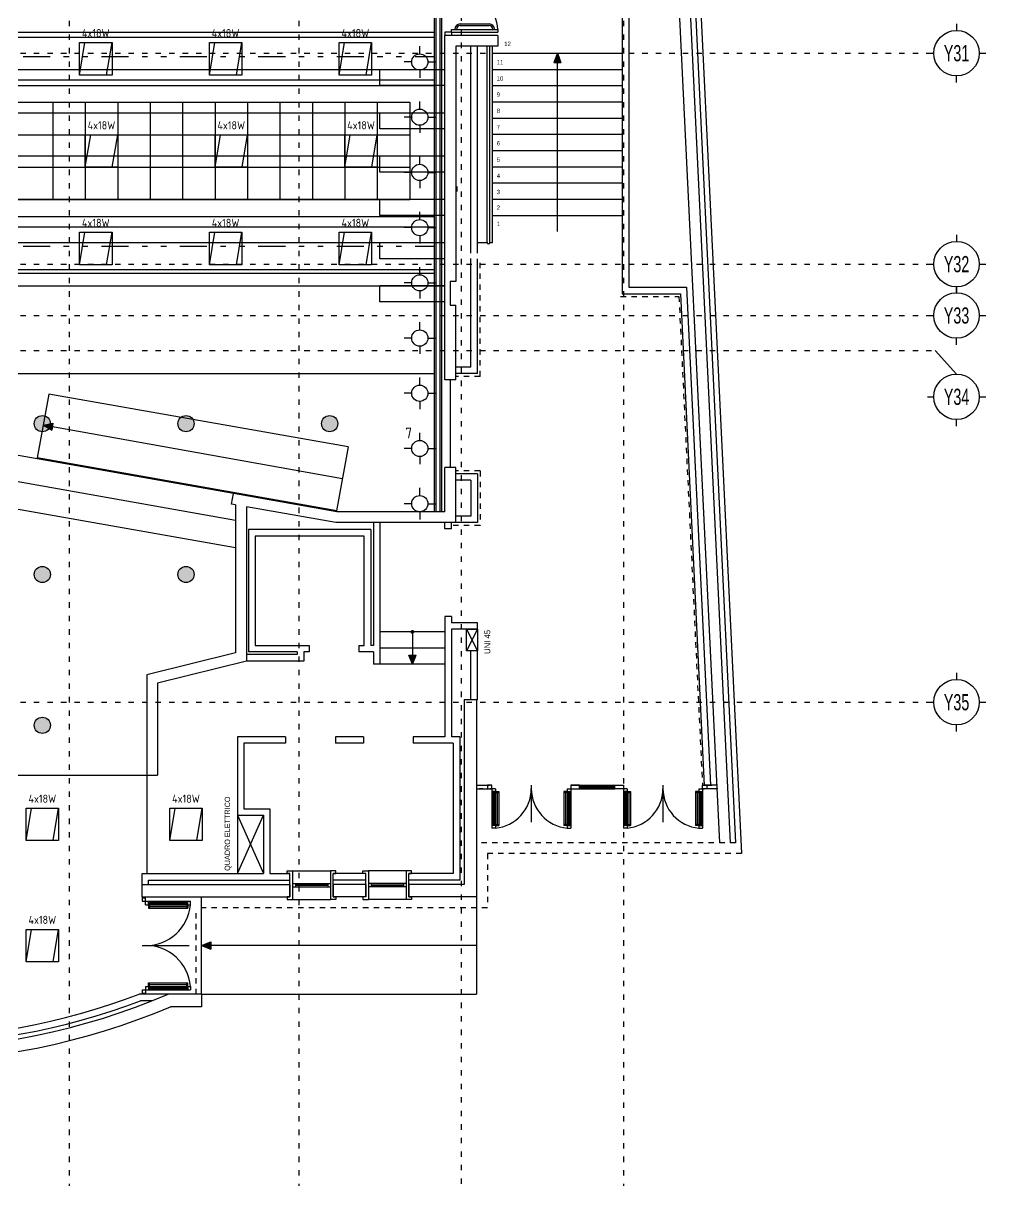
# Model space of a CAD drawing. Extents: x 271.1 to 330.5, y -7 to 33.8.
# Drawn here: x 311.28 to 329.08, y -5.73 to 15.77 of the extents above; entities that cross this region are included whole.
import ezdxf
from ezdxf.enums import TextEntityAlignment as Align

# ---------------------------------------------------------------- set-up
doc = ezdxf.new("R2010")
doc.units = 0
doc.header["$MEASUREMENT"] = 0
for name, pattern in [('ACAD_ISO03W100', [30, 12, -18]), ('ACAD_ISO07W100', [3.5, 0.5, -3]), ('TRATTO-PUNTI', [1.25, 0.5, -0.25, 0, -0.25, 0, -0.25])]:
    doc.linetypes.add(name, pattern=pattern)
doc.layers.get('0').update_dxf_attribs({"linetype": 'CONTINUOUS'})
for name, color, linetype in [('APPARECCHI', 2, 'CONTINUOUS'), ('CEMENTO', 3, 'CONTINUOUS'), ('CONTROSOFFITTI', 5, 'CONTINUOUS'), ('FINESTRE', 4, 'CONTINUOUS'), ('MAGLIA', 6, 'CONTINUOUS'), ('PANNELLI', 3, 'CONTINUOUS'), ('PORTE', 7, 'CONTINUOUS'), ('SOGLIE', 1, 'CONTINUOUS'), ('TRAMEZZI', 3, 'CONTINUOUS'), ('TRATTEGGI', 1, 'ACAD_ISO03W100')]:
    doc.layers.add(name, color=color, linetype=linetype)
doc.styles.add('ISO', font='ISO.shx')

# ---------------------------------------------------------------- blocks, each defined once
blk = doc.blocks.new('SPOT2X26')
blk.add_hatch(color=256).paths.add_polyline_path([(-1.5, 0, 1), (1.5, 0, 1)])
at = {"linetype": 'CONTINUOUS'}
blk.add_line((-1.06, -1.06), (-1.06, -1.06), dxfattribs=at)
blk.add_circle((0, 0), 1.5, dxfattribs=at)
blk = doc.blocks.new('SPOTDICROICO')
for p, q in [((0, 1.5), (0, 2.91)), ((-1.5, 0), (-2.91, 0)), ((1.5, 0), (2.91, 0)), ((0, -1.5), (0, -2.91))]:
    blk.add_line(p, q)
at = {"linetype": 'CONTINUOUS'}
blk.add_circle((0, 0), 1.5, dxfattribs=at)
blk = doc.blocks.new('6418')
at = {"linetype": 'CONTINUOUS'}
for p, q in [((-3, -3), (-2, 3)), ((2, -3), (3, 3))]:
    blk.add_line(p, q, dxfattribs=at)
blk.add_lwpolyline([(3, -3), (-3, -3), (-3, 3), (3, 3)], close=True, dxfattribs=at)
blk = doc.blocks.new('A$C1C0C6CE1')
at = {"layer": 'APPARECCHI'}
ref = blk.add_blockref('6418', (0.3, 0.3), dxfattribs=dict(at, xscale=0.1, yscale=0.1, zscale=0.1))
ref.add_attrib('6418', '4x18W', dxfattribs={"layer": '0', "color": 7, "height": 0.15, "style": 'ISO'}).set_placement((0.3, 0.7), align=Align.CENTER)

msp = doc.modelspace()

# ---------------------------------------------------------------- hatches: boundary and pattern name
at = {"layer": 'SOGLIE', "ltscale": 0.5}
for points in [[(321.2245, 15.0429), (321.1582, 15.2139), (321.0919, 15.0429)], [(311.8295, 8.3751), (311.65, 8.3369), (311.8083, 8.2442)], [(318.4119, 4.085), (318.4782, 3.9139), (318.5445, 4.085)], [(314.7492, -1.2198), (314.5782, -1.2861), (314.7492, -1.3523)]]:
    msp.add_hatch(color=256, dxfattribs=at).paths.add_polyline_path(points)

# ---------------------------------------------------------------- linework, layer by layer
at = {"layer": 'APPARECCHI'}
msp.add_line((319.3055, 12.6577), (319.3055, 12.7469), dxfattribs=at)
at = {"layer": 'APPARECCHI', "ltscale": 0.5}
msp.add_line((319.1782, 9.1739), (319.1782, 7.5539), dxfattribs=at)
at = {"layer": 'CEMENTO', "ltscale": 0.5}
for p, q in [((319.4332, 3.2639), (319.4332, -0.1561)), ((319.4332, 3.2639), (319.6632, 3.2639)), ((319.6632, 3.2639), (319.6632, -0.3861)), ((313.4782, -0.1561), (316.2132, -0.1561)), ((313.4782, -0.3861), (313.4782, -0.1561)), ((316.2132, -0.1561), (316.2132, -0.3861)), ((317.0132, -0.1561), (317.0132, -0.3861)), ((317.6132, -0.1561), (317.0132, -0.1561)), ((317.6132, -0.1561), (317.6132, -0.3861)), ((319.4332, -0.1561), (318.4132, -0.1561)), ((318.4132, -0.1561), (318.4132, -0.3861)), ((313.4782, -0.3861), (316.2132, -0.3861)), ((317.6132, -0.3861), (317.0132, -0.3861)), ((319.6632, -0.3861), (318.4132, -0.3861)), ((314.5782, -2.1861), (313.9588, -2.1861)), ((314.5782, -2.1861), (314.5782, -2.4161)), ((314.5782, -2.4161), (314.0056, -2.4161))]:
    msp.add_line(p, q, dxfattribs=at)
for radius, start, end in [(12.67, 246.85235, 293.14765), (12.9, 247.06246, 292.93754)]:
    msp.add_arc((308.9782, 9.4639), radius, start, end, dxfattribs=at)
at = {"layer": 'CONTROSOFFITTI', "ltscale": 0.5}
for p, q in [((299.0782, 15.6028), (318.8782, 15.6028)), ((299.0782, 15.5114), (318.8782, 15.5114)), ((299.0782, 14.7211), (318.8782, 14.7211)), ((299.0782, 14.6174), (318.8782, 14.6174)), ((309.4282, 14.306), (318.4282, 14.306)), ((311.8282, 14.306), (311.8282, 12.506)), ((312.4282, 14.306), (312.4282, 12.506)), ((313.0282, 14.306), (313.0282, 12.506)), ((313.6282, 14.306), (313.6282, 12.506)), ((314.2282, 14.306), (314.2282, 12.506)), ((314.8282, 14.306), (314.8282, 12.506)), ((315.4282, 14.306), (315.4282, 12.506)), ((316.0282, 14.306), (316.0282, 12.506)), ((316.6282, 14.306), (316.6282, 12.506)), ((317.2282, 14.306), (317.2282, 12.506)), ((317.2282, 14.306), (317.2282, 12.506)), ((317.8282, 14.306), (317.8282, 12.506)), ((318.4282, 14.306), (318.4282, 12.506)), ((309.4282, 13.706), (318.4282, 13.706)), ((309.4282, 13.106), (318.4282, 13.106)), ((309.4282, 12.506), (318.4282, 12.506)), ((299.0782, 12.1945), (318.8782, 12.1945)), ((299.0782, 12.0031), (318.8782, 12.0031)), ((299.0782, 11.2153), (318.8782, 11.2153)), ((299.0782, 11.1439), (318.8782, 11.1439)), ((318.8782, 9.2865), (299.0782, 9.2865)), ((315.1681, 7.0707), (310.0541, 7.9724)), ((315.2082, 6.5762), (309.9707, 7.4997)), ((315.2082, 6.0685), (309.8839, 7.0073)), ((304.3922, 1.8639), (313.5642, 1.8639)), ((313.5642, 1.8639), (313.5642, 0.0439))]:
    msp.add_line(p, q, dxfattribs=at)
at = {"layer": 'CONTROSOFFITTI', "color": 1, "linetype": 'TRATTO-PUNTI'}
for p, q in [((296.7782, 15.151), (318.8782, 15.151)), ((296.7782, 11.6439), (318.8782, 11.6439))]:
    msp.add_line(p, q, dxfattribs=at)
at = {"layer": 'FINESTRE', "ltscale": 0.5}
for p, q in [((319.6632, 1.6789), (319.6632, 1.6139)), ((319.6632, 1.6139), (319.7132, 1.6139)), ((319.6632, 1.6139), (319.7432, 1.6139)), ((319.6632, 1.6139), (319.9165, 1.6139)), ((319.6663, 1.6789), (319.9165, 1.6789)), ((319.7782, 1.6139), (319.7132, 1.6139)), ((319.8665, 1.6789), (319.8665, 1.6139)), ((319.9465, 1.6789), (319.8665, 1.6789)), ((319.8665, 1.6139), (319.9465, 1.6139)), ((319.9815, 1.6139), (319.9165, 1.6139)), ((319.9465, 1.6139), (319.9465, 1.6789)), ((319.9465, 1.6139), (319.9465, 0.8839)), ((320.0115, 1.6139), (319.9465, 1.6139)), ((320.0115, 1.5639), (319.9465, 1.5639)), ((320.0115, 1.6139), (320.0115, 0.8839)), ((320.0115, 1.5639), (320.0765, 1.5639)), ((320.0115, 1.5439), (320.0765, 1.5439)), ((320.0465, 1.5639), (320.0465, 0.9339)), ((320.0765, 1.5639), (320.0765, 0.9339)), ((320.6765, 1.6789), (320.6765, 0.998)), ((321.2765, 1.5639), (321.2765, 0.9339)), ((321.3415, 1.5639), (321.2765, 1.5639)), ((321.3415, 1.5439), (321.2765, 1.5439)), ((321.3065, 1.5639), (321.3065, 0.9339)), ((321.3415, 1.6139), (321.3415, 0.8839)), ((321.3415, 1.6139), (321.4065, 1.6139)), ((321.3415, 1.5639), (321.4065, 1.5639)), ((321.3632, 1.6139), (322.221, 1.6139)), ((321.4065, 1.6789), (322.221, 1.6789)), ((321.4065, 1.6139), (321.4065, 0.8839)), ((322.381, 1.6139), (322.381, 0.8839)), ((322.446, 1.6139), (322.381, 1.6139)), ((322.446, 1.5639), (322.381, 1.5639)), ((322.446, 1.6139), (322.446, 0.8839)), ((322.446, 1.5639), (322.511, 1.5639)), ((322.446, 1.5439), (322.511, 1.5439)), ((322.481, 1.5639), (322.481, 0.9339)), ((322.511, 1.5639), (322.511, 0.9339)), ((323.111, 1.6789), (323.111, 0.998)), ((323.711, 1.5639), (323.711, 0.9339)), ((323.776, 1.5639), (323.711, 1.5639)), ((323.776, 1.5439), (323.711, 1.5439)), ((323.741, 1.5639), (323.741, 0.9339)), ((323.776, 1.6139), (323.776, 0.8839)), ((323.776, 1.6139), (323.841, 1.6139)), ((323.776, 1.5639), (323.841, 1.5639)), ((323.806, 1.6139), (323.871, 1.6139)), ((323.841, 1.6789), (323.921, 1.6789)), ((323.841, 1.6139), (323.841, 1.6789)), ((323.841, 1.6139), (323.841, 0.8839)), ((323.921, 1.6139), (323.841, 1.6139)), ((324.1213, 1.6789), (323.871, 1.6789)), ((324.1244, 1.6139), (323.871, 1.6139)), ((323.921, 1.6789), (323.921, 1.6139)), ((320.0115, 0.9339), (319.9465, 0.9339)), ((320.0115, 0.8839), (319.9465, 0.8839)), ((320.0115, 0.9539), (320.0765, 0.9539)), ((320.0115, 0.9339), (320.0765, 0.9339)), ((321.3415, 0.9539), (321.2765, 0.9539)), ((321.3415, 0.9339), (321.2765, 0.9339)), ((321.3415, 0.9339), (321.4065, 0.9339)), ((321.3415, 0.8839), (321.4065, 0.8839)), ((322.446, 0.9339), (322.381, 0.9339)), ((322.446, 0.8839), (322.381, 0.8839)), ((322.446, 0.9539), (322.511, 0.9539)), ((322.446, 0.9339), (322.511, 0.9339)), ((323.776, 0.9539), (323.711, 0.9539)), ((323.776, 0.9339), (323.711, 0.9339)), ((323.776, 0.9339), (323.841, 0.9339)), ((323.776, 0.8839), (323.841, 0.8839)), ((316.2632, 0.0939), (316.9632, 0.0939)), ((318.3632, 0.0939), (317.6632, 0.0939)), ((316.2632, -0.1361), (316.9632, -0.1361)), ((316.2632, -0.2011), (316.9632, -0.2011)), ((316.3132, -0.1361), (316.3132, -0.2011)), ((316.9132, -0.1361), (316.9132, -0.2011)), ((316.9632, -0.1361), (316.9632, -0.2011)), ((318.3632, -0.1361), (317.6632, -0.1361)), ((317.6632, -0.1361), (317.6632, -0.2011)), ((318.3632, -0.2011), (317.6632, -0.2011)), ((317.7132, -0.1361), (317.7132, -0.2011)), ((318.3132, -0.1361), (318.3132, -0.2011)), ((313.4797, -0.3861), (313.4797, -0.4661)), ((313.4797, -0.4061), (313.5447, -0.4061)), ((313.5447, -0.4661), (313.5447, -0.3861)), ((313.4797, -0.4661), (313.5447, -0.4661)), ((313.5447, -0.4661), (314.3747, -0.4661)), ((313.5447, -0.5311), (313.5447, -0.4661)), ((313.5447, -0.5311), (314.3747, -0.5311)), ((313.5947, -0.5311), (313.5947, -0.4661)), ((313.5947, -0.5311), (313.5947, -0.5961)), ((313.5947, -0.5661), (314.3247, -0.5661)), ((313.5947, -0.5961), (314.3247, -0.5961)), ((313.6147, -0.5311), (313.6147, -0.5961)), ((314.3047, -0.5311), (314.3047, -0.5961)), ((314.3247, -0.5311), (314.3247, -0.4661)), ((314.3247, -0.5311), (314.3247, -0.5961)), ((314.3747, -0.5311), (314.3747, -0.4661)), ((316.2632, -0.4361), (316.9632, -0.4361)), ((318.3632, -0.4361), (317.6632, -0.4361)), ((313.4797, -1.2861), (314.3479, -1.2861)), ((313.4797, -2.1061), (313.5447, -2.1061)), ((313.4797, -2.1061), (313.4797, -2.1866)), ((313.5447, -2.0411), (314.3747, -2.0411)), ((313.5447, -2.0411), (313.5447, -2.1061)), ((313.5447, -2.1061), (314.3747, -2.1061)), ((313.5447, -2.1061), (313.5447, -2.1861)), ((313.5947, -1.9761), (314.3247, -1.9761)), ((313.5947, -2.0411), (313.5947, -1.9761)), ((313.5947, -2.0061), (314.3247, -2.0061)), ((313.5947, -2.0411), (313.5947, -2.1061)), ((313.6147, -2.0411), (313.6147, -1.9761)), ((314.3047, -2.0411), (314.3047, -1.9761)), ((314.3247, -2.0411), (314.3247, -1.9761)), ((314.3247, -2.0411), (314.3247, -2.1061)), ((314.3747, -2.0411), (314.3747, -2.1061)), ((313.4797, -2.1661), (313.5447, -2.1661))]:
    msp.add_line(p, q, dxfattribs=at)
at = {"layer": 'FINESTRE', "color": 2, "ltscale": 0.5}
for p, q in [((319.9715, 1.5639), (319.9715, 0.9339)), ((319.9865, 1.5639), (319.9865, 0.9339)), ((321.3665, 1.5639), (321.3665, 0.9339)), ((321.3815, 1.5639), (321.3815, 0.9339)), ((321.5665, 1.6539), (322.221, 1.6539)), ((321.5665, 1.6389), (322.221, 1.6389)), ((322.406, 1.5639), (322.406, 0.9339)), ((322.421, 1.5639), (322.421, 0.9339)), ((323.801, 1.5639), (323.801, 0.9339)), ((323.816, 1.5639), (323.816, 0.9339)), ((316.9132, -0.1611), (316.3132, -0.1611)), ((316.9132, -0.1761), (316.3132, -0.1761)), ((317.7132, -0.1611), (318.3132, -0.1611)), ((317.7132, -0.1761), (318.3132, -0.1761)), ((313.5947, -0.4911), (314.3247, -0.4911)), ((313.5947, -0.5061), (314.3247, -0.5061)), ((313.5947, -2.0661), (314.3247, -2.0661)), ((313.5947, -2.0811), (314.3247, -2.0811))]:
    msp.add_line(p, q, dxfattribs=at)
at = {"layer": 'FINESTRE', "color": 5, "ltscale": 0.5}
for p, q in [((316.1632, 0.0439), (316.1632, 0.0939)), ((316.1632, 0.0939), (316.2632, 0.0939)), ((316.2132, 0.0439), (316.1632, 0.0439)), ((316.2132, -0.3861), (316.2132, 0.0439)), ((316.2632, 0.0939), (316.2632, -0.4361)), ((317.0632, 0.0939), (316.9632, 0.0939)), ((316.9632, 0.0939), (316.9632, -0.4361)), ((317.0132, 0.0439), (317.0632, 0.0439)), ((317.0132, -0.3861), (317.0132, 0.0439)), ((317.0632, 0.0439), (317.0632, 0.0939)), ((317.5632, 0.0439), (317.5632, 0.0939)), ((317.5632, 0.0939), (317.6632, 0.0939)), ((317.6132, 0.0439), (317.5632, 0.0439)), ((317.6132, -0.3861), (317.6132, 0.0439)), ((317.6632, 0.0939), (317.6632, -0.4361)), ((318.4632, 0.0939), (318.3632, 0.0939)), ((318.3632, 0.0939), (318.3632, -0.4361)), ((318.4132, 0.0439), (318.4632, 0.0439)), ((318.4132, -0.3861), (318.4132, 0.0439)), ((318.4632, 0.0439), (318.4632, 0.0939)), ((316.2132, -0.3861), (316.1632, -0.3861)), ((316.1632, -0.3861), (316.1632, -0.4361)), ((317.0132, -0.3861), (317.0632, -0.3861)), ((317.0632, -0.3861), (317.0632, -0.4361)), ((317.6132, -0.3861), (317.5632, -0.3861)), ((317.5632, -0.3861), (317.5632, -0.4361)), ((318.4132, -0.3861), (318.4632, -0.3861)), ((318.4632, -0.3861), (318.4632, -0.4361)), ((316.1632, -0.4361), (316.2632, -0.4361)), ((317.0632, -0.4361), (316.9632, -0.4361)), ((317.5632, -0.4361), (317.6632, -0.4361)), ((318.4632, -0.4361), (318.3632, -0.4361))]:
    msp.add_line(p, q, dxfattribs=at)
at = {"layer": 'FINESTRE', "color": 5}
for points in [[(321.5665, 1.6789), (321.4065, 1.6789), (321.4065, 1.6139), (321.5665, 1.6139)], [(322.221, 1.6789), (322.381, 1.6789), (322.381, 1.6139), (322.221, 1.6139)]]:
    msp.add_lwpolyline(points, close=True, dxfattribs=at)
at = {"layer": 'FINESTRE', "ltscale": 0.5}
for centre, radius, start, end in [((319.9465, 1.6139), 0.73, 275.10844, 0), ((321.4065, 1.6139), 0.73, 180, 264.89156), ((322.381, 1.6139), 0.73, 275.10844, 0), ((323.841, 1.6139), 0.73, 180, 264.89156), ((313.5534, -0.4647), 0.8214, 269.38971, 355.36749), ((313.5534, -2.1074), 0.8214, 4.63251, 90.61029)]:
    msp.add_arc(centre, radius, start, end, dxfattribs=at)
at = {"layer": 'MAGLIA', "color": 6, "linetype": 'ACAD_ISO07W100', "ltscale": 0.05}
for p, q in [((312.1282, 33.811), (312.1282, -5.7271)), ((316.3782, 33.811), (316.3782, -5.7271)), ((322.3782, 33.811), (322.3782, -5.7271)), ((319.3782, 33.1592), (319.3782, -5.7271)), ((294.9782, 15.2139), (328.1193, 15.2139)), ((294.9782, 11.3139), (328.1193, 11.3139)), ((294.9782, 10.3639), (328.1188, 10.3639)), ((294.9782, 9.7139), (328.1462, 9.7139)), ((294.9782, 3.2139), (328.1193, 3.2139))]:
    msp.add_line(p, q, dxfattribs=at)
at = {"layer": 'MAGLIA', "color": 7, "linetype": 'CONTINUOUS'}
for p, q in [((328.5393, 15.7539), (328.5393, 15.6339)), ((327.9993, 15.2139), (328.1193, 15.2139)), ((328.9593, 15.2139), (329.0793, 15.2139)), ((328.5393, 14.6739), (328.5393, 14.7939)), ((328.5393, 11.8539), (328.5393, 11.7339)), ((327.9993, 11.3139), (328.1193, 11.3139)), ((328.9593, 11.3139), (329.0793, 11.3139)), ((328.5388, 10.9039), (328.5388, 10.7839)), ((328.5393, 10.7739), (328.5393, 10.8939)), ((327.9988, 10.3639), (328.1188, 10.3639)), ((328.9588, 10.3639), (329.0788, 10.3639)), ((328.5388, 9.8239), (328.5388, 9.9439)), ((328.1462, 9.7139), (328.5393, 9.2806)), ((327.9993, 8.8606), (328.1193, 8.8606)), ((328.9593, 8.8606), (329.0793, 8.8606)), ((328.5393, 8.3206), (328.5393, 8.4406)), ((328.5393, 3.7539), (328.5393, 3.6339)), ((327.9993, 3.2139), (328.1193, 3.2139)), ((328.9593, 3.2139), (329.0793, 3.2139)), ((328.5393, 2.6739), (328.5393, 2.7939))]:
    msp.add_line(p, q, dxfattribs=at)
at = {"layer": 'MAGLIA', "color": 1, "linetype": 'CONTINUOUS'}
for centre in [(328.5393, 15.2139), (328.5393, 11.3139), (328.5388, 10.3639), (328.5393, 8.8606), (328.5393, 3.2139)]:
    msp.add_circle(centre, 0.42, dxfattribs=at)
at = {"layer": 'PANNELLI', "ltscale": 0.5}
for p, q in [((323.4735, 20.9639), (324.4536, 0.6139)), ((323.5688, 21.0639), (324.5634, 0.4139))]:
    msp.add_line(p, q, dxfattribs=at)
at = {"layer": 'PORTE', "ltscale": 0.5}
for p, q in [((319.3608, 15.7539), (319.8955, 15.7539)), ((319.3608, 15.7239), (319.8955, 15.7239)), ((319.1982, 15.6039), (319.0782, 15.6039)), ((319.0782, 15.6039), (319.0782, 15.5439)), ((319.1982, 15.6539), (320.0582, 15.6539)), ((319.1982, 15.6039), (319.1982, 15.6539)), ((319.1982, 15.6039), (320.0582, 15.6039)), ((319.1982, 15.6039), (319.1982, 15.5439)), ((320.0582, 15.6539), (320.0582, 15.6039))]:
    msp.add_line(p, q, dxfattribs=at)
for centre, radius, start, end in [((319.3082, 15.6139), 0.75, 3.05721, 80.63175), ((319.3608, 15.6539), 0.1, 90, 180), ((319.3608, 15.6539), 0.07, 90, 180), ((319.8955, 15.6539), 0.1, 0, 90), ((319.8955, 15.6539), 0.07, 0, 90)]:
    msp.add_arc(centre, radius, start, end, dxfattribs=at)
at = {"layer": 'SOGLIE', "ltscale": 0.5}
for p, q in [((319.8582, 11.7139), (319.8582, 15.3439)), ((319.9082, 11.7139), (319.9082, 15.3439)), ((319.9582, 11.7139), (319.9582, 15.3439)), ((319.9582, 15.2139), (322.3582, 15.2139)), ((319.9582, 15.2139), (322.3582, 15.2139)), ((321.1582, 15.2139), (321.0919, 15.0429)), ((321.1582, 15.2139), (321.2245, 15.0429)), ((298.8782, 14.9139), (319.0782, 14.9139)), ((317.8782, 14.6139), (317.8782, 14.9139)), ((319.9582, 14.9139), (322.3582, 14.9139)), ((321.0919, 15.0429), (321.2245, 15.0429)), ((321.1582, 11.9139), (321.1582, 15.0429)), ((319.0782, 14.6139), (317.8782, 14.6139)), ((319.9582, 14.6139), (322.3582, 14.6139)), ((319.9582, 14.3139), (322.3582, 14.3139)), ((298.8782, 14.1139), (319.0782, 14.1139)), ((317.8782, 13.8139), (317.8782, 14.1139)), ((319.9582, 14.0139), (322.3582, 14.0139)), ((319.0782, 13.8139), (317.8782, 13.8139)), ((319.9582, 13.7139), (322.3582, 13.7139)), ((319.9582, 13.4139), (322.3582, 13.4139)), ((298.8782, 13.3139), (319.0782, 13.3139)), ((317.8782, 13.0139), (317.8782, 13.3139)), ((319.9582, 13.1139), (322.3582, 13.1139)), ((319.0782, 13.0139), (317.8782, 13.0139)), ((319.9582, 12.8139), (322.3582, 12.8139)), ((298.8782, 12.5139), (319.0782, 12.5139)), ((317.8782, 12.2139), (317.8782, 12.5139)), ((319.9582, 12.5139), (322.3582, 12.5139)), ((319.0782, 12.2139), (317.8782, 12.2139)), ((319.9582, 12.2139), (322.3582, 12.2139)), ((298.8782, 11.7139), (319.0782, 11.7139)), ((317.8782, 11.4139), (317.8782, 11.7139)), ((319.6782, 11.7139), (319.8582, 11.7139)), ((319.9082, 11.7139), (319.9582, 11.7139)), ((319.0782, 11.4139), (317.8782, 11.4139)), ((298.8782, 10.9139), (319.0782, 10.9139)), ((317.8782, 10.6139), (317.8782, 10.9139)), ((319.0782, 10.9139), (317.8782, 10.9139)), ((319.0782, 10.6139), (317.8782, 10.6139)), ((311.7531, 8.9116), (311.5414, 7.7304)), ((317.2877, 7.9357), (311.7531, 8.9116)), ((311.65, 8.3369), (311.8295, 8.3751)), ((317.1818, 7.345), (311.65, 8.3369)), ((311.65, 8.3369), (311.8083, 8.2442)), ((311.8295, 8.3751), (311.8083, 8.2442)), ((317.2877, 7.9357), (317.0759, 6.7543)), ((317.0794, 6.7539), (311.5414, 7.7304)), ((319.0782, 4.5139), (317.8782, 4.5139)), ((318.4782, 4.5139), (318.4782, 3.9139)), ((319.4782, 4.5639), (319.6782, 4.1639)), ((319.6782, 4.5639), (319.4782, 4.1639)), ((319.0782, 4.2139), (317.8782, 4.2139)), ((318.4119, 4.085), (318.5445, 4.085)), ((318.4782, 3.9139), (318.4119, 4.085)), ((318.4782, 3.9139), (318.5445, 4.085)), ((319.0782, 3.9139), (317.8782, 3.9139)), ((314.5782, -2.1861), (314.5782, -0.3861)), ((319.6632, -0.3861), (319.6632, -2.1861)), ((314.5782, -1.2861), (314.7492, -1.2198)), ((319.6632, -1.2861), (314.5782, -1.2861)), ((314.5782, -1.2861), (314.7492, -1.3523)), ((314.7492, -1.2198), (314.7492, -1.3523)), ((314.5782, -2.1861), (319.6632, -2.1861))]:
    msp.add_line(p, q, dxfattribs=at)
at = {"layer": 'SOGLIE', "linetype": 'CONTINUOUS', "ltscale": 0.5}
for p, q in [((315.2432, 1.1239), (315.2432, 0.0439)), ((315.2432, 0.0439), (315.7232, 1.1239)), ((315.2432, 1.1239), (315.7232, 0.0439))]:
    msp.add_line(p, q, dxfattribs=at)
at = {"layer": 'SOGLIE', "ltscale": 0.5, "const_width": 0.035}
msp.add_lwpolyline([(318.4957, 4.5139, -1), (318.4607, 4.5139, -1)], format="xyb", close=True, dxfattribs=at)
at = {"layer": 'SOGLIE', "ltscale": 0.5}
msp.add_lwpolyline([(319.4782, 4.5639), (319.6782, 4.5639), (319.6782, 4.1639), (319.4782, 4.1639)], close=True, dxfattribs=at)
msp.add_arc((319.8832, 11.7139), 0.025, 180, 0, dxfattribs=at)
at = {"layer": 'TRAMEZZI', "color": 5, "ltscale": 0.5}
for p, q in [((318.8782, 24.6639), (318.8782, 6.7339)), ((319.0132, 24.6639), (319.0132, 6.7339))]:
    msp.add_line(p, q, dxfattribs=at)
at = {"layer": 'TRAMEZZI', "color": 4, "ltscale": 0.5}
for p, q in [((318.9082, 24.6639), (318.9082, 6.7339)), ((318.9832, 24.6639), (318.9832, 6.7339))]:
    msp.add_line(p, q, dxfattribs=at)
at = {"layer": 'TRAMEZZI', "ltscale": 0.5}
for p, q in [((323.3782, 20.8639), (324.3535, 0.6139)), ((322.3582, 20.6639), (322.3582, 10.7639)), ((322.3582, 20.6639), (322.3582, 15.1356)), ((322.4782, 20.6639), (322.4782, 10.8869)), ((322.4782, 20.6639), (322.4782, 15.1356)), ((323.1876, 20.6639), (324.1533, 0.6139)), ((319.0782, 9.1739), (319.0782, 15.5439)), ((319.0782, 15.1356), (319.0782, 15.5439)), ((319.6782, 15.5439), (319.0782, 15.5439)), ((320.0582, 15.5439), (319.0782, 15.5439)), ((320.0582, 15.5439), (320.0582, 15.3439)), ((320.0582, 15.3439), (319.2782, 15.3439)), ((319.5582, 11.5139), (319.5582, 15.3439)), ((319.5582, 15.1356), (319.5582, 15.3439)), ((319.6782, 11.5139), (319.6782, 15.3439)), ((319.6782, 15.1356), (319.6782, 15.3439)), ((319.5582, 9.4089), (319.5582, 11.4198)), ((319.6782, 9.2889), (319.6782, 11.4112)), ((322.3582, 10.7639), (323.4334, 10.7639)), ((322.4782, 10.8869), (323.5476, 10.8869)), ((323.4334, 10.7639), (323.8711, 1.6765)), ((323.5476, 10.8869), (323.991, 1.6823)), ((319.2782, 9.1739), (319.2782, 10.5542)), ((319.5582, 9.4089), (319.2782, 9.4089)), ((319.6782, 9.2889), (319.2782, 9.2889)), ((319.2782, 9.1739), (319.0782, 9.1739)), ((319.0782, 6.7339), (319.0782, 7.5539)), ((319.2782, 7.5539), (319.0782, 7.5539)), ((319.2782, 6.5339), (319.2782, 7.5539)), ((319.6782, 7.4389), (319.2782, 7.4389)), ((319.5582, 7.3189), (319.2782, 7.3189)), ((319.5582, 7.3189), (319.5582, 6.6539)), ((319.6782, 7.4389), (319.6782, 6.5339)), ((315.1334, 6.8737), (315.1681, 7.0707)), ((317.0776, 6.7339), (315.1681, 7.0707)), ((315.2082, 6.8605), (315.1334, 6.8737)), ((315.2082, 6.8605), (315.2082, 4.1274)), ((315.4082, 6.8252), (315.4082, 3.9739)), ((317.0601, 6.5339), (315.4082, 6.8252)), ((319.0782, 6.7339), (317.0776, 6.7339)), ((319.2782, 6.5339), (317.0601, 6.5339)), ((317.7582, 6.5339), (317.7582, 4.2639)), ((317.8782, 6.5339), (317.8782, 3.9139)), ((319.0782, 6.4189), (319.0782, 6.5339)), ((319.1982, 6.4189), (319.1982, 6.5339)), ((319.6782, 6.5339), (319.1982, 6.5339)), ((319.5582, 6.6539), (319.2782, 6.6539)), ((317.7082, 6.4039), (315.4482, 6.4039)), ((315.4482, 6.4039), (315.4482, 4.1439)), ((317.5882, 6.2839), (315.5682, 6.2839)), ((315.5682, 6.2839), (315.5682, 4.2639)), ((317.5882, 4.2639), (317.5882, 6.2839)), ((317.7082, 6.4039), (317.7082, 4.2639)), ((319.1982, 6.4189), (319.0782, 6.4189)), ((319.0782, 4.7989), (319.0782, 2.5739)), ((319.1982, 4.7989), (319.0782, 4.7989)), ((319.1982, 4.7989), (319.1982, 4.6839)), ((319.6782, 4.6839), (319.1982, 4.6839)), ((319.1982, 4.5639), (319.1982, 2.5739)), ((319.6782, 4.5639), (319.1982, 4.5639)), ((319.6782, 4.5639), (319.6782, 4.6839)), ((315.2082, 4.1274), (313.5642, 3.7215)), ((316.3472, 4.0939), (315.4082, 4.0939)), ((316.3472, 4.1439), (315.4482, 4.1439)), ((315.5682, 4.2639), (316.5672, 4.2639)), ((316.3472, 4.1439), (316.3472, 4.0939)), ((316.4672, 4.1439), (316.4672, 3.9739)), ((316.5672, 4.1439), (316.4672, 4.1439)), ((316.5672, 4.2639), (316.5672, 4.1439)), ((317.4882, 4.2639), (317.4882, 4.1439)), ((317.4882, 4.2639), (317.5882, 4.2639)), ((317.7582, 4.1439), (317.4882, 4.1439)), ((317.7582, 4.2639), (317.7082, 4.2639)), ((317.7582, 4.1439), (317.7582, 3.9139)), ((319.5582, 3.2639), (319.5582, 4.1639)), ((319.6782, 4.1639), (319.5582, 4.1639)), ((319.6782, 3.2639), (319.6782, 4.1639)), ((315.4082, 3.9739), (313.7642, 3.568)), ((316.4672, 3.9739), (315.4082, 3.9739)), ((317.8782, 3.9139), (317.7582, 3.9139)), ((313.5642, 3.7215), (313.5642, 1.8639)), ((313.7642, 3.568), (313.7642, 1.8639)), ((319.6632, 3.2639), (319.6832, 3.2639)), ((315.2432, 2.5739), (315.2432, 1.1239)), ((316.1322, 2.5739), (315.2432, 2.5739)), ((315.3632, 2.4539), (315.3632, 1.2439)), ((316.1322, 2.4539), (315.3632, 2.4539)), ((316.1322, 2.5739), (316.1322, 2.4539)), ((317.0532, 2.5739), (317.0532, 2.4539)), ((317.5732, 2.5739), (317.0532, 2.5739)), ((317.5732, 2.4539), (317.0532, 2.4539)), ((317.5732, 2.5739), (317.5732, 2.4539)), ((318.4942, 2.5739), (318.4942, 2.4539)), ((319.0782, 2.5739), (318.4942, 2.5739)), ((319.2332, 2.4539), (318.4942, 2.4539)), ((319.3532, 2.5739), (319.1982, 2.5739)), ((319.2332, 2.4539), (319.2332, 0.0439)), ((319.3532, 2.5739), (319.3532, -0.0761)), ((313.5642, 1.8639), (313.7642, 1.8639)), ((313.5642, 1.8639), (313.7642, 1.8639)), ((319.6632, 1.5238), (319.6632, -0.3861)), ((323.8911, 1.6775), (324.0112, 1.6775)), ((315.2432, 1.1239), (315.7232, 1.1239)), ((315.3632, 1.2439), (315.8432, 1.2439)), ((315.7232, 1.1239), (315.7232, 0.0439)), ((315.8432, 1.2439), (315.8432, 0.0439)), ((313.4782, 0.0439), (315.7232, 0.0439)), ((313.4782, -0.1561), (313.4782, 0.0439)), ((315.8432, 0.0439), (316.2132, 0.0439)), ((316.2132, -0.0761), (316.2132, 0.0439)), ((317.0132, -0.0761), (317.0132, 0.0439)), ((317.5632, 0.0439), (317.0132, 0.0439)), ((317.6132, -0.0761), (317.6132, 0.0439)), ((319.2332, 0.0439), (318.4132, 0.0439)), ((318.4132, -0.0761), (318.4132, 0.0439)), ((313.5982, -0.0761), (316.2132, -0.0761)), ((313.5982, -0.1561), (313.5982, -0.0761)), ((317.6132, -0.0761), (317.0132, -0.0761)), ((319.3532, -0.0761), (318.4132, -0.0761)), ((314.3747, -0.4661), (314.3747, -0.4661)), ((314.3747, -2.1061), (314.3747, -2.1061)), ((313.9588, -2.1861), (313.4255, -2.1861)), ((313.6682, -2.3061), (313.4475, -2.3061))]:
    msp.add_line(p, q, dxfattribs=at)
at = {"layer": 'TRAMEZZI', "color": 1, "linetype": 'TRATTO-PUNTI', "ltscale": 0.1}
for p, q in [((319.7282, 9.2389), (319.7282, 11.4112)), ((322.3282, 10.7139), (323.4058, 10.7139)), ((323.4058, 10.7139), (323.8411, 1.6751)), ((319.7282, 9.2389), (319.2782, 9.2389)), ((319.7282, 7.4889), (319.2782, 7.4889)), ((319.7282, 7.4889), (319.7282, 6.4839)), ((319.7282, 6.4839), (319.1982, 6.4839))]:
    msp.add_line(p, q, dxfattribs=at)
at = {"layer": 'TRAMEZZI', "ltscale": 0.5}
msp.add_lwpolyline([(319.2782, 15.3439), (319.2782, 10.9947), (319.1766, 10.9947), (319.1766, 10.5542), (319.2782, 10.5542)], dxfattribs=at)
for radius, start, end in [(12.59, 249.20698, 290.79302), (12.47, 249.10606, 290.89394)]:
    msp.add_arc((308.9782, 9.4639), radius, start, end, dxfattribs=at)
at = {"layer": 'TRATTEGGI', "color": 2, "ltscale": 0.005}
for p, q in [((324.4536, 0.6139), (319.6632, 0.6139)), ((319.8632, 0.4139), (319.8632, -0.5861)), ((319.8632, 0.4139), (319.8632, -0.5861)), ((324.5634, 0.4139), (319.8632, 0.4139)), ((319.8632, -0.5861), (314.4782, -0.5861)), ((314.4782, -2.1861), (314.4782, -0.5861))]:
    msp.add_line(p, q, dxfattribs=at)

# ---------------------------------------------------------------- block references
at = {"layer": 'APPARECCHI', "ltscale": 0.5}
for p in [(312.3229, 14.8099), (314.7229, 14.8099), (317.1229, 14.8099), (312.4282, 13.106), (314.8282, 13.106), (317.2282, 13.106), (312.3229, 11.3017), (314.7229, 11.3017), (317.1229, 11.3017), (311.3347, 0.6539), (313.9913, 0.6539), (311.3347, -1.5861)]:
    msp.add_blockref('A$C1C0C6CE1', p, dxfattribs=at)
at = {"layer": 'APPARECCHI', "xscale": 0.1, "yscale": 0.1, "zscale": 0.1}
for name, p in [('SPOTDICROICO', (318.6141, 15.0512)), ('SPOTDICROICO', (318.6141, 14.0303)), ('SPOTDICROICO', (318.6141, 13.0094)), ('SPOTDICROICO', (318.6141, 11.9885)), ('SPOTDICROICO', (318.6141, 10.9676)), ('SPOTDICROICO', (318.6141, 9.9467)), ('SPOTDICROICO', (318.6141, 8.9258)), ('SPOT2X26', (311.6347, 8.3639)), ('SPOT2X26', (314.2913, 8.3639)), ('SPOT2X26', (316.9478, 8.3639)), ('SPOTDICROICO', (318.6141, 7.905)), ('SPOTDICROICO', (318.6141, 6.8841)), ('SPOT2X26', (311.6347, 5.5752)), ('SPOT2X26', (314.2913, 5.5752)), ('SPOT2X26', (311.6347, 2.7865))]:
    msp.add_blockref(name, p, dxfattribs=at)

# ---------------------------------------------------------------- texts
at = {"layer": 'APPARECCHI', "style": 'ISO'}
msp.add_text('7', height=0.2, dxfattribs=at).set_placement((318.4081, 8.1922), align=Align.MIDDLE)
at = {"layer": 'MAGLIA', "color": 3, "linetype": 'CONTINUOUS', "width": 0.66}
for s, p in [('Y31', (328.5393, 15.0639)), ('Y32', (328.5393, 11.1639)), ('Y33', (328.5388, 10.2139)), ('Y34', (328.5393, 8.7106)), ('Y35', (328.5393, 3.0639))]:
    msp.add_text(s, height=0.3, dxfattribs=at).set_placement(p, align=Align.CENTER)
at = {"layer": 'SOGLIE', "color": 5, "ltscale": 0.5}
for s, p in [('12', (320.1753, 15.3462)), ('11', (320.0372, 15.0078)), ('10', (320.0372, 14.7078)), ('9', (320.0372, 14.4078)), ('8', (320.0372, 14.1078)), ('7', (320.0372, 13.8078)), ('6', (320.0372, 13.5078)), ('5', (320.0372, 13.2078)), ('4', (320.0372, 12.9078)), ('3', (320.0372, 12.6078)), ('2', (320.0372, 12.3189)), ('1', (320.0372, 12.0189))]:
    msp.add_text(s, height=0.08, dxfattribs=at).set_placement(p)
at = {"layer": 'SOGLIE', "ltscale": 0.5}
msp.add_text('UNI 45', height=0.1071, rotation=90, dxfattribs=at).set_placement((319.917, 4.104))
at = {"layer": 'SOGLIE', "ltscale": 0.5, "width": 0.8}
msp.add_text('QUADRO ELETTRICO', height=0.1, rotation=90, dxfattribs=at).set_placement((315.1058, 0.0951))

doc.saveas('drawing.dxf')
